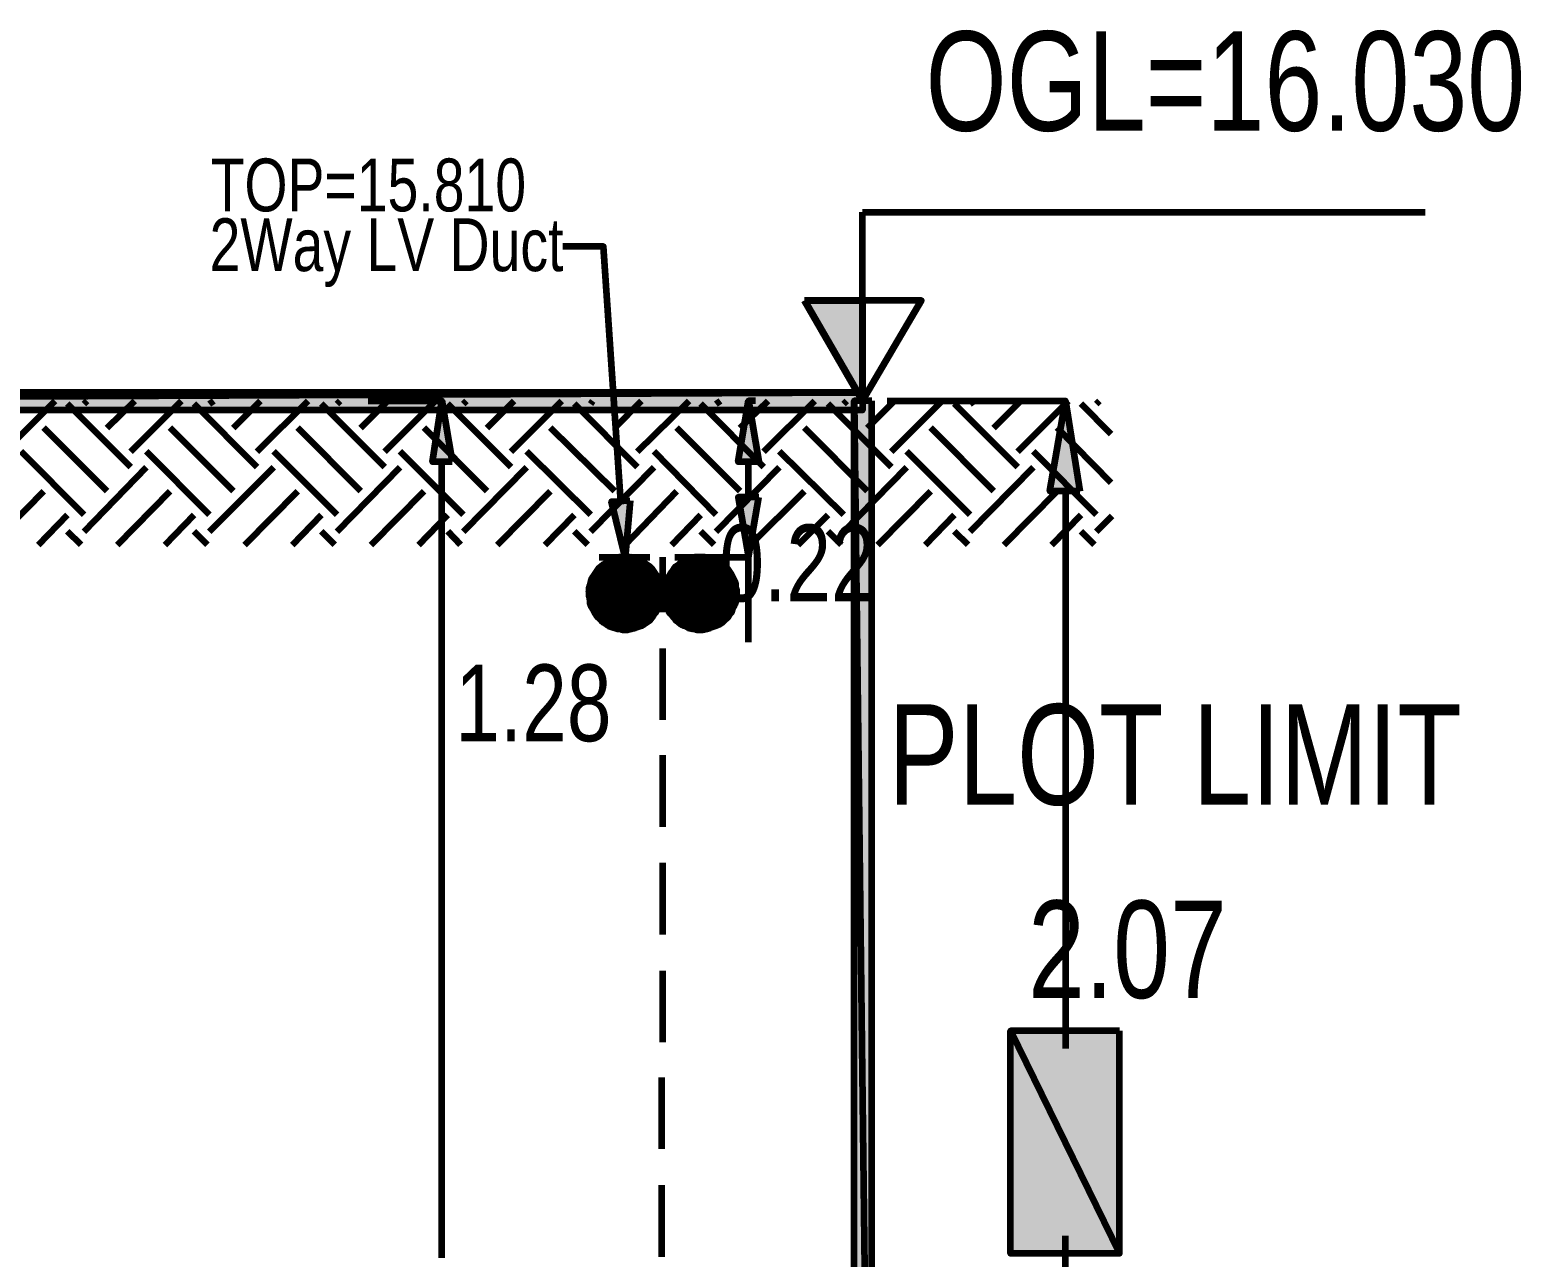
# Model space of a CAD drawing. Header units: inches. Extents: x 13 to 428, y 9 to 297.
# Drawn here: x 289.35 to 332.96, y 77.71 to 113.61 of the extents above; entities that cross this region are included whole.
import ezdxf

# ---------------------------------------------------------------- set-up
doc = ezdxf.new("R2010")
doc.units = ezdxf.units.IN
doc.header["$MEASUREMENT"] = 0
for name, color, linetype, lineweight in [('H', 7, 'CONTINUOUS', 100), ('P', 250, 'CONTINUOUS', 100), ('Text', 250, 'CONTINUOUS', 100)]:
    doc.layers.add(name, color=color, linetype=linetype, lineweight=lineweight)
doc.styles.get("Standard").update_dxf_attribs({"font": 'txt', "width": 0.75})

msp = doc.modelspace()

# ---------------------------------------------------------------- hatches: boundary and pattern name
at = {"layer": 'H', "linetype": 'Continuous'}
for color, points in [(0, [(312, 105.697), (313.697, 105.697), (313.697, 102.758)]), (5, [(204.545, 102.485), (313.697, 103), (204.545, 103), (204.545, 102.485), (313.697, 103), (313.697, 102.485)]), (0, [(301.697, 100.97), (301.121, 100.97), (301.394, 102.758)]), (0, [(310.667, 100.97), (310.061, 100.97), (310.364, 102.758)]), (5, [(313.455, 102.758), (313.97, 59.364), (313.97, 102.758), (313.455, 102.758), (313.97, 59.364), (313.455, 59.364)]), (0, [(320.061, 100.121), (319.182, 100.121), (319.636, 102.758)]), (0, [(310.667, 99.939), (310.061, 99.939), (310.364, 98.182)]), (0, [(306.909, 99.848), (306.758, 98.182), (306.364, 99.818)]), (3, [(306.545, 98.152), (307.636, 97.697), (307.545, 97.788), (306.545, 98.152), (307.636, 97.697), (306.455, 98.121)]), (3, [(306.667, 98.152), (307.545, 97.788), (307.485, 97.848), (306.667, 98.152), (307.545, 97.788), (306.545, 98.152)]), (3, [(306.758, 98.182), (307.485, 97.848), (307.394, 97.939), (306.758, 98.182), (307.485, 97.848), (306.667, 98.152)]), (3, [(306.879, 98.152), (307.394, 97.939), (307.303, 98), (306.879, 98.152), (307.394, 97.939), (306.758, 98.182)]), (3, [(306.97, 98.152), (307.303, 98), (307.212, 98.061), (306.97, 98.152), (307.303, 98), (306.879, 98.152)]), (3, [(307.152, 98.091), (307.212, 98.061), (306.97, 98.152)]), (3, [(308.758, 98.152), (309.818, 97.697), (309.727, 97.788), (308.758, 98.152), (309.818, 97.697), (308.667, 98.121)]), (3, [(308.879, 98.152), (309.727, 97.788), (309.667, 97.848), (308.879, 98.152), (309.727, 97.788), (308.758, 98.152)]), (3, [(308.939, 98.182), (309.667, 97.848), (309.576, 97.939), (308.939, 98.182), (309.667, 97.848), (308.879, 98.152)]), (3, [(309.091, 98.152), (309.576, 97.939), (309.515, 98), (309.091, 98.152), (309.576, 97.939), (308.939, 98.182)]), (3, [(309.152, 98.152), (309.515, 98), (309.424, 98.061), (309.152, 98.152), (309.515, 98), (309.091, 98.152)]), (3, [(309.333, 98.091), (309.424, 98.061), (309.152, 98.152)]), (3, [(305.909, 97.727), (307.788, 96.97), (307.788, 97.061), (305.909, 97.727), (307.788, 96.97), (305.848, 97.636)]), (3, [(305.97, 97.788), (307.788, 97.061), (307.788, 97.152), (305.97, 97.788), (307.788, 97.061), (305.909, 97.727)]), (3, [(306.03, 97.848), (307.788, 97.152), (307.788, 97.242), (306.03, 97.848), (307.788, 97.152), (305.97, 97.788)]), (3, [(306.121, 97.939), (307.788, 97.242), (307.788, 97.364), (306.121, 97.939), (307.788, 97.242), (306.03, 97.848)]), (3, [(306.212, 98), (307.788, 97.364), (307.758, 97.455), (306.212, 98), (307.788, 97.364), (306.121, 97.939)]), (3, [(306.303, 98.03), (307.758, 97.455), (307.697, 97.545), (306.303, 98.03), (307.758, 97.455), (306.212, 98)]), (3, [(306.364, 98.091), (307.697, 97.545), (307.667, 97.636), (306.364, 98.091), (307.697, 97.545), (306.303, 98.03)]), (3, [(306.455, 98.121), (307.667, 97.636), (307.636, 97.697), (306.455, 98.121), (307.667, 97.636), (306.364, 98.091)]), (3, [(308.091, 97.727), (310, 96.97), (310, 97.061), (308.091, 97.727), (310, 96.97), (308.061, 97.636)]), (3, [(308.182, 97.788), (310, 97.061), (310, 97.152), (308.182, 97.788), (310, 97.061), (308.091, 97.727)]), (3, [(308.242, 97.848), (310, 97.152), (309.97, 97.242), (308.242, 97.848), (310, 97.152), (308.182, 97.788)]), (3, [(308.333, 97.939), (309.97, 97.242), (309.97, 97.364), (308.333, 97.939), (309.97, 97.242), (308.242, 97.848)]), (3, [(308.394, 98), (309.97, 97.364), (309.939, 97.455), (308.394, 98), (309.97, 97.364), (308.333, 97.939)]), (3, [(308.485, 98.03), (309.939, 97.455), (309.909, 97.545), (308.485, 98.03), (309.939, 97.455), (308.394, 98)]), (3, [(308.545, 98.091), (309.909, 97.545), (309.848, 97.636), (308.545, 98.091), (309.909, 97.545), (308.485, 98.03)]), (3, [(308.667, 98.121), (309.848, 97.636), (309.818, 97.697), (308.667, 98.121), (309.848, 97.636), (308.545, 98.091)]), (3, [(305.727, 97.273), (307.606, 96.515), (307.667, 96.606), (305.727, 97.273), (307.606, 96.515), (305.697, 97.152)]), (3, [(305.758, 97.364), (307.667, 96.606), (307.697, 96.697), (305.758, 97.364), (307.667, 96.606), (305.727, 97.273)]), (3, [(305.818, 97.545), (307.758, 96.758), (307.788, 96.848), (305.818, 97.545), (307.758, 96.758), (305.758, 97.455)]), (3, [(305.758, 97.455), (307.697, 96.697), (307.758, 96.758), (305.758, 97.455), (307.697, 96.697), (305.758, 97.364)]), (3, [(305.848, 97.636), (307.788, 96.848), (307.788, 96.97), (305.848, 97.636), (307.788, 96.848), (305.818, 97.545)]), (3, [(307.939, 97.273), (309.818, 96.515), (309.879, 96.606), (307.939, 97.273), (309.818, 96.515), (307.909, 97.152)]), (3, [(307.97, 97.455), (309.879, 96.697), (309.939, 96.758), (307.97, 97.455), (309.879, 96.697), (307.939, 97.364)]), (3, [(307.939, 97.364), (309.879, 96.606), (309.879, 96.697), (307.939, 97.364), (309.879, 96.606), (307.939, 97.273)]), (3, [(308, 97.545), (309.939, 96.758), (309.97, 96.848), (308, 97.545), (309.939, 96.758), (307.97, 97.455)]), (3, [(308.061, 97.636), (309.97, 96.848), (310, 96.97), (308.061, 97.636), (309.97, 96.848), (308, 97.545)]), (3, [(305.697, 97.152), (307.545, 96.424), (307.606, 96.515), (305.697, 97.152), (307.545, 96.424), (305.727, 97.061)]), (3, [(305.727, 97.061), (307.455, 96.364), (307.545, 96.424), (305.727, 97.061), (307.455, 96.364), (305.727, 96.97)]), (3, [(305.727, 96.97), (307.394, 96.303), (307.455, 96.364), (305.727, 96.97), (307.394, 96.303), (305.758, 96.848)]), (3, [(305.758, 96.848), (307.303, 96.212), (307.394, 96.303), (305.758, 96.848), (307.303, 96.212), (305.758, 96.758)]), (3, [(307.909, 97.152), (309.727, 96.424), (309.818, 96.515), (307.909, 97.152), (309.727, 96.424), (307.909, 97.061)]), (3, [(307.909, 97.061), (309.667, 96.364), (309.727, 96.424), (307.909, 97.061), (309.667, 96.364), (307.909, 96.97)]), (3, [(307.909, 96.97), (309.606, 96.303), (309.667, 96.364), (307.909, 96.97), (309.606, 96.303), (307.939, 96.848)]), (3, [(307.939, 96.848), (309.515, 96.212), (309.606, 96.303), (307.939, 96.848), (309.515, 96.212), (307.97, 96.758)]), (3, [(305.758, 96.758), (307.242, 96.182), (307.303, 96.212), (305.758, 96.758), (307.242, 96.182), (305.818, 96.697)]), (3, [(305.818, 96.697), (307.152, 96.152), (307.242, 96.182), (305.818, 96.697), (307.152, 96.152), (305.848, 96.606)]), (3, [(305.848, 96.606), (307.061, 96.121), (307.152, 96.152), (305.848, 96.606), (307.061, 96.121), (305.909, 96.515)]), (3, [(305.909, 96.515), (306.939, 96.091), (307.061, 96.121), (305.909, 96.515), (306.939, 96.091), (305.97, 96.424)]), (3, [(305.97, 96.424), (306.848, 96.061), (306.939, 96.091), (305.97, 96.424), (306.848, 96.061), (306.061, 96.364)]), (3, [(307.97, 96.758), (309.424, 96.182), (309.515, 96.212), (307.97, 96.758), (309.424, 96.182), (308, 96.697)]), (3, [(308, 96.697), (309.333, 96.152), (309.424, 96.182), (308, 96.697), (309.333, 96.152), (308.03, 96.606)]), (3, [(308.03, 96.606), (309.242, 96.121), (309.333, 96.152), (308.03, 96.606), (309.242, 96.121), (308.091, 96.515)]), (3, [(308.091, 96.515), (309.152, 96.091), (309.242, 96.121), (308.091, 96.515), (309.152, 96.091), (308.182, 96.424)]), (3, [(308.182, 96.424), (309.03, 96.061), (309.152, 96.091), (308.182, 96.424), (309.03, 96.061), (308.242, 96.364)]), (3, [(306.061, 96.364), (306.758, 96.061), (306.848, 96.061), (306.061, 96.364), (306.758, 96.061), (306.121, 96.303)]), (3, [(306.121, 96.303), (306.667, 96.061), (306.758, 96.061), (306.121, 96.303), (306.667, 96.061), (306.212, 96.212)]), (3, [(306.273, 96.182), (306.545, 96.091), (306.212, 96.212), (306.273, 96.182), (306.545, 96.091), (306.455, 96.121)]), (3, [(306.212, 96.212), (306.667, 96.061), (306.545, 96.091)]), (3, [(308.242, 96.364), (308.939, 96.061), (309.03, 96.061), (308.242, 96.364), (308.939, 96.061), (308.303, 96.303)]), (3, [(308.303, 96.303), (308.848, 96.061), (308.939, 96.061), (308.303, 96.303), (308.848, 96.061), (308.394, 96.212)]), (3, [(308.485, 96.182), (308.727, 96.091), (308.394, 96.212), (308.485, 96.182), (308.727, 96.091), (308.636, 96.121)]), (3, [(308.394, 96.212), (308.848, 96.061), (308.727, 96.091)]), (253, [(318.03, 84.333), (321.212, 77.818), (321.212, 84.333), (318.03, 84.333), (321.212, 77.818), (318.03, 77.818)])]:
    msp.add_hatch(color=color, dxfattribs=at).paths.add_polyline_path(points)

# ---------------------------------------------------------------- linework, layer by layer
at = {"layer": 'P', "color": 0, "linetype": 'Continuous'}
for points in [[(313.697, 108.273), (330.152, 108.273)], [(313.697, 102.758), (313.697, 108.273)], [(306.636, 99.818), (306.121, 107.273), (304.939, 107.273)], [(312, 105.697), (313.697, 102.758), (315.424, 105.697), (312, 105.697)], [(312, 105.697), (313.697, 105.697), (313.697, 102.758), (312, 105.697)], [(299.242, 102.758), (301.394, 102.758)], [(301.697, 100.97), (301.121, 100.97), (301.394, 102.758), (301.697, 100.97)], [(310.667, 100.97), (310.061, 100.97), (310.364, 102.758), (310.667, 100.97)], [(310.576, 102.758), (310.364, 102.758)], [(314.424, 102.758), (319.636, 102.758)], [(320.061, 100.121), (319.182, 100.121), (319.636, 102.758), (320.061, 100.121)], [(301.394, 77.697), (301.394, 100.97)], [(310.364, 99.939), (310.364, 100.97)], [(310.667, 99.939), (310.061, 99.939), (310.364, 98.182), (310.667, 99.939)], [(319.636, 100.121), (319.636, 83.818)], [(306.909, 99.848), (306.758, 98.182), (306.364, 99.818), (306.909, 99.848)], [(307.848, 98.182), (307.848, 96.576)], [(308.939, 98.182), (310.364, 98.182)], [(310.364, 95.697), (310.364, 98.182)], [(307.848, 95.515), (307.848, 93.424)], [(307.848, 92.394), (307.848, 90.303)], [(307.848, 89.242), (307.848, 87.152)], [(307.848, 86.091), (307.848, 84)], [(307.818, 82.97), (307.818, 80.879)], [(307.818, 79.818), (307.818, 77.727)], [(319.636, 62), (319.636, 78.333)]]:
    msp.add_lwpolyline(points, dxfattribs=at)
at = {"layer": 'P', "color": 5, "linetype": 'Continuous'}
for points in [[(204.545, 103), (204.545, 102.485), (313.697, 103), (204.545, 103)], [(204.545, 102.485), (313.697, 103), (313.697, 102.485), (204.545, 102.485)], [(313.97, 102.758), (313.455, 102.758), (313.97, 59.364), (313.97, 102.758)], [(313.455, 102.758), (313.97, 59.364), (313.455, 59.364), (313.455, 102.758)]]:
    msp.add_lwpolyline(points, dxfattribs=at)
at = {"layer": 'P', "color": 8, "linetype": 'Continuous'}
for points in [[(288.606, 101.273), (290.091, 102.758)], [(292.303, 100.818), (290.455, 102.667)], [(290.939, 102.667), (291.03, 102.758)], [(291.606, 101.97), (292.424, 102.758)], [(292.303, 101.273), (293.788, 102.758)], [(296, 100.818), (294.152, 102.667)], [(294.606, 102.667), (294.727, 102.758)], [(295.303, 101.97), (296.091, 102.758)], [(296, 101.273), (297.485, 102.758)], [(299.727, 100.818), (297.879, 102.667)], [(298.333, 102.667), (298.424, 102.758)], [(299.03, 101.97), (299.818, 102.758)], [(299.727, 101.273), (301.212, 102.758)], [(303.424, 100.818), (301.576, 102.667)], [(302.03, 102.667), (302.121, 102.758)], [(302.727, 101.97), (303.515, 102.758)], [(303.424, 101.273), (304.909, 102.758)], [(307.121, 100.818), (305.273, 102.667)], [(305.758, 102.667), (305.818, 102.758)], [(306.455, 101.97), (307.242, 102.758)], [(307.121, 101.273), (308.636, 102.758)], [(310.818, 100.818), (308.97, 102.667)], [(309.424, 102.667), (309.545, 102.758)], [(310.121, 101.97), (310.939, 102.758)], [(310.818, 101.273), (312.303, 102.758)], [(314.545, 100.818), (312.697, 102.667)], [(313.152, 102.667), (313.242, 102.758)], [(313.848, 101.97), (314.636, 102.758)], [(314.545, 101.273), (316.03, 102.758)], [(318.242, 100.818), (316.394, 102.667)], [(316.848, 102.667), (316.97, 102.758)], [(317.545, 101.97), (318.333, 102.758)], [(318.242, 101.273), (319.727, 102.758)], [(320.97, 101.788), (320.091, 102.667)], [(320.545, 102.667), (320.636, 102.758)], [(291.606, 100.121), (289.758, 101.97)], [(295.303, 100.121), (293.455, 101.97)], [(299.03, 100.121), (297.182, 101.97)], [(302.727, 100.121), (300.879, 101.97)], [(306.455, 100.121), (304.576, 101.97)], [(310.121, 100.121), (308.273, 101.97)], [(313.848, 100.121), (312, 101.97)], [(317.545, 100.121), (315.697, 101.97)], [(320.97, 100.364), (319.394, 101.97)], [(290.939, 99.424), (289.091, 101.273)], [(294.606, 99.424), (292.758, 101.273)], [(298.333, 99.424), (296.485, 101.273)], [(302.03, 99.424), (300.182, 101.273)], [(305.758, 99.424), (303.879, 101.273)], [(309.424, 99.424), (307.606, 101.273)], [(313.152, 99.424), (311.273, 101.273)], [(316.848, 99.424), (315, 101.273)], [(320.545, 99.424), (318.697, 101.273)], [(290.939, 98.939), (292.758, 100.818)], [(294.606, 98.939), (296.485, 100.818)], [(298.333, 98.939), (300.182, 100.818)], [(302.03, 98.939), (303.879, 100.818)], [(305.758, 98.939), (307.606, 100.818)], [(309.424, 98.939), (311.273, 100.818)], [(313.152, 98.939), (315, 100.818)], [(316.848, 98.939), (318.697, 100.818)], [(288.212, 98.545), (289.758, 100.121)], [(291.909, 98.545), (293.455, 100.121)], [(295.636, 98.545), (297.182, 100.121)], [(299.333, 98.545), (300.879, 100.121)], [(303.03, 98.545), (304.576, 100.121)], [(306.758, 98.545), (308.273, 100.121)], [(310.424, 98.545), (312, 100.121)], [(314.152, 98.545), (315.697, 100.121)], [(317.848, 98.545), (319.394, 100.121)], [(289.606, 98.545), (290.455, 99.424)], [(293.303, 98.545), (294.152, 99.424)], [(297.03, 98.545), (297.879, 99.424)], [(300.727, 98.545), (301.576, 99.424)], [(304.424, 98.545), (305.273, 99.424)], [(308.121, 98.545), (308.97, 99.424)], [(311.818, 98.545), (312.697, 99.424)], [(315.545, 98.545), (316.394, 99.424)], [(319.242, 98.545), (320.091, 99.424)], [(320.545, 98.939), (321, 99.394)], [(290.848, 98.545), (290.455, 98.939)], [(294.545, 98.545), (294.152, 98.939)], [(298.273, 98.545), (297.879, 98.939)], [(301.939, 98.545), (301.576, 98.939)], [(305.667, 98.545), (305.273, 98.939)], [(309.364, 98.545), (308.97, 98.939)], [(313.091, 98.545), (312.697, 98.939)], [(316.788, 98.545), (316.394, 98.939)], [(320.485, 98.545), (320.091, 98.939)]]:
    msp.add_lwpolyline(points, dxfattribs=at)
at = {"layer": 'P', "color": 3, "linetype": 'Continuous'}
for points in [[(307.758, 96.788), (307.788, 96.879), (307.818, 97), (307.818, 97.091), (307.818, 97.212), (307.818, 97.303), (307.788, 97.394), (307.758, 97.485), (307.727, 97.606), (307.667, 97.667), (307.606, 97.758), (307.545, 97.848), (307.485, 97.909), (307.394, 97.97), (307.303, 98.03), (307.212, 98.091), (307.121, 98.121), (307, 98.152), (306.909, 98.182), (306.788, 98.182), (306.697, 98.182), (306.576, 98.182), (306.485, 98.152), (306.394, 98.121), (306.303, 98.091), (306.212, 98.03), (306.121, 97.97), (306.061, 97.909), (305.97, 97.848), (305.909, 97.758), (305.848, 97.667), (305.788, 97.576), (305.758, 97.485), (305.727, 97.364), (305.697, 97.273), (305.697, 97.152), (305.697, 97.061), (305.727, 96.97), (305.727, 96.848), (305.758, 96.758), (305.818, 96.667), (305.848, 96.576), (305.909, 96.485), (305.97, 96.424), (306.061, 96.333), (306.121, 96.273), (306.212, 96.212), (306.303, 96.182), (306.424, 96.121), (306.515, 96.091), (306.606, 96.091), (306.727, 96.061), (306.818, 96.061), (306.939, 96.091), (307.03, 96.121), (307.121, 96.152), (307.212, 96.182), (307.303, 96.212), (307.394, 96.273), (307.485, 96.333), (307.545, 96.424), (307.606, 96.515), (307.667, 96.576), (307.727, 96.697), (307.758, 96.788)], [(306, 98.182), (307.485, 98.182)], [(306.545, 98.152), (307.636, 97.697), (306.455, 98.121), (306.545, 98.152)], [(306.667, 98.152), (307.545, 97.788), (306.545, 98.152), (306.667, 98.152)], [(307.545, 97.788), (306.545, 98.152), (307.636, 97.697), (307.545, 97.788)], [(306.758, 98.182), (307.485, 97.848), (306.667, 98.152), (306.758, 98.182)], [(307.485, 97.848), (306.667, 98.152), (307.545, 97.788), (307.485, 97.848)], [(306.879, 98.152), (307.394, 97.939), (306.758, 98.182), (306.879, 98.152)], [(307.394, 97.939), (306.758, 98.182), (307.485, 97.848), (307.394, 97.939)], [(306.97, 98.152), (307.303, 98), (306.879, 98.152), (306.97, 98.152)], [(307.303, 98), (306.879, 98.152), (307.394, 97.939), (307.303, 98)], [(307.152, 98.091), (307.212, 98.061), (306.97, 98.152), (307.152, 98.091)], [(307.212, 98.061), (306.97, 98.152), (307.303, 98), (307.212, 98.061)], [(309.97, 96.788), (310, 96.879), (310, 97), (310.03, 97.091), (310.03, 97.212), (310, 97.303), (310, 97.394), (309.97, 97.485), (309.909, 97.606), (309.879, 97.667), (309.818, 97.758), (309.758, 97.848), (309.667, 97.909), (309.606, 97.97), (309.515, 98.03), (309.424, 98.091), (309.303, 98.121), (309.212, 98.152), (309.091, 98.182), (309, 98.182), (308.909, 98.182), (308.788, 98.182), (308.697, 98.152), (308.606, 98.121), (308.515, 98.091), (308.424, 98.03), (308.333, 97.97), (308.242, 97.909), (308.182, 97.848), (308.121, 97.758), (308.061, 97.667), (308, 97.576), (307.97, 97.485), (307.939, 97.364), (307.909, 97.273), (307.909, 97.152), (307.909, 97.061), (307.909, 96.97), (307.939, 96.848), (307.97, 96.758), (308, 96.667), (308.061, 96.576), (308.121, 96.485), (308.182, 96.424), (308.242, 96.333), (308.333, 96.273), (308.424, 96.212), (308.515, 96.182), (308.606, 96.121), (308.727, 96.091), (308.818, 96.091), (308.939, 96.061), (309.03, 96.061), (309.121, 96.091), (309.242, 96.121), (309.333, 96.152), (309.424, 96.182), (309.515, 96.212), (309.606, 96.273), (309.667, 96.333), (309.758, 96.424), (309.818, 96.515), (309.879, 96.576), (309.909, 96.697), (309.97, 96.788)], [(308.212, 98.182), (309.697, 98.182)], [(308.758, 98.152), (309.818, 97.697), (308.667, 98.121), (308.758, 98.152)], [(308.879, 98.152), (309.727, 97.788), (308.758, 98.152), (308.879, 98.152)], [(309.727, 97.788), (308.758, 98.152), (309.818, 97.697), (309.727, 97.788)], [(308.939, 98.182), (309.667, 97.848), (308.879, 98.152), (308.939, 98.182)], [(309.667, 97.848), (308.879, 98.152), (309.727, 97.788), (309.667, 97.848)], [(309.091, 98.152), (309.576, 97.939), (308.939, 98.182), (309.091, 98.152)], [(309.576, 97.939), (308.939, 98.182), (309.667, 97.848), (309.576, 97.939)], [(309.152, 98.152), (309.515, 98), (309.091, 98.152), (309.152, 98.152)], [(309.515, 98), (309.091, 98.152), (309.576, 97.939), (309.515, 98)], [(309.333, 98.091), (309.424, 98.061), (309.152, 98.152), (309.333, 98.091)], [(309.424, 98.061), (309.152, 98.152), (309.515, 98), (309.424, 98.061)], [(305.909, 97.727), (307.788, 96.97), (305.848, 97.636), (305.909, 97.727)], [(305.879, 97.667), (306.212, 98)], [(305.97, 97.788), (307.788, 97.061), (305.909, 97.727), (305.97, 97.788)], [(307.788, 97.061), (305.909, 97.727), (307.788, 96.97), (307.788, 97.061)], [(306.03, 97.848), (307.788, 97.152), (305.97, 97.788), (306.03, 97.848)], [(307.788, 97.152), (305.97, 97.788), (307.788, 97.061), (307.788, 97.152)], [(306.121, 97.939), (307.788, 97.242), (306.03, 97.848), (306.121, 97.939)], [(307.788, 97.242), (306.03, 97.848), (307.788, 97.152), (307.788, 97.242)], [(306.212, 98), (307.788, 97.364), (306.121, 97.939), (306.212, 98)], [(307.788, 97.364), (306.121, 97.939), (307.788, 97.242), (307.788, 97.364)], [(306.303, 98.03), (307.758, 97.455), (306.212, 98), (306.303, 98.03)], [(307.758, 97.455), (306.212, 98), (307.788, 97.364), (307.758, 97.455)], [(306.364, 98.091), (307.697, 97.545), (306.303, 98.03), (306.364, 98.091)], [(307.697, 97.545), (306.303, 98.03), (307.758, 97.455), (307.697, 97.545)], [(306.455, 98.121), (307.667, 97.636), (306.364, 98.091), (306.455, 98.121)], [(307.667, 97.636), (306.364, 98.091), (307.697, 97.545), (307.667, 97.636)], [(307.636, 97.697), (306.455, 98.121), (307.667, 97.636), (307.636, 97.697)], [(308.061, 97.667), (308.394, 98)], [(308.091, 97.727), (310, 96.97), (308.061, 97.636), (308.091, 97.727)], [(308.182, 97.788), (310, 97.061), (308.091, 97.727), (308.182, 97.788)], [(310, 97.061), (308.091, 97.727), (310, 96.97), (310, 97.061)], [(308.242, 97.848), (310, 97.152), (308.182, 97.788), (308.242, 97.848)], [(310, 97.152), (308.182, 97.788), (310, 97.061), (310, 97.152)], [(308.333, 97.939), (309.97, 97.242), (308.242, 97.848), (308.333, 97.939)], [(309.97, 97.242), (308.242, 97.848), (310, 97.152), (309.97, 97.242)], [(308.394, 98), (309.97, 97.364), (308.333, 97.939), (308.394, 98)], [(309.97, 97.364), (308.333, 97.939), (309.97, 97.242), (309.97, 97.364)], [(308.485, 98.03), (309.939, 97.455), (308.394, 98), (308.485, 98.03)], [(309.939, 97.455), (308.394, 98), (309.97, 97.364), (309.939, 97.455)], [(308.545, 98.091), (309.909, 97.545), (308.485, 98.03), (308.545, 98.091)], [(309.909, 97.545), (308.485, 98.03), (309.939, 97.455), (309.909, 97.545)], [(308.667, 98.121), (309.848, 97.636), (308.545, 98.091), (308.667, 98.121)], [(309.848, 97.636), (308.545, 98.091), (309.909, 97.545), (309.848, 97.636)], [(309.818, 97.697), (308.667, 98.121), (309.848, 97.636), (309.818, 97.697)], [(305.727, 97.273), (307.606, 96.515), (305.697, 97.152), (305.727, 97.273)], [(305.758, 97.364), (307.667, 96.606), (305.727, 97.273), (305.758, 97.364)], [(307.667, 96.606), (305.727, 97.273), (307.606, 96.515), (307.667, 96.606)], [(305.818, 97.545), (307.758, 96.758), (305.758, 97.455), (305.818, 97.545)], [(307.758, 96.758), (305.758, 97.455), (307.697, 96.697), (307.758, 96.758)], [(305.758, 97.455), (307.697, 96.697), (305.758, 97.364), (305.758, 97.455)], [(307.697, 96.697), (305.758, 97.364), (307.667, 96.606), (307.697, 96.697)], [(305.848, 97.636), (307.788, 96.848), (305.818, 97.545), (305.848, 97.636)], [(307.788, 96.848), (305.818, 97.545), (307.758, 96.758), (307.788, 96.848)], [(307.788, 96.97), (305.848, 97.636), (307.788, 96.848), (307.788, 96.97)], [(307.939, 97.273), (309.818, 96.515), (307.909, 97.152), (307.939, 97.273)], [(307.97, 97.455), (309.879, 96.697), (307.939, 97.364), (307.97, 97.455)], [(309.879, 96.697), (307.939, 97.364), (309.879, 96.606), (309.879, 96.697)], [(307.939, 97.364), (309.879, 96.606), (307.939, 97.273), (307.939, 97.364)], [(309.879, 96.606), (307.939, 97.273), (309.818, 96.515), (309.879, 96.606)], [(308, 97.545), (309.939, 96.758), (307.97, 97.455), (308, 97.545)], [(309.939, 96.758), (307.97, 97.455), (309.879, 96.697), (309.939, 96.758)], [(308.061, 97.636), (309.97, 96.848), (308, 97.545), (308.061, 97.636)], [(309.97, 96.848), (308, 97.545), (309.939, 96.758), (309.97, 96.848)], [(310, 96.97), (308.061, 97.636), (309.97, 96.848), (310, 96.97)], [(307.606, 96.515), (305.697, 97.152), (307.545, 96.424), (307.606, 96.515)], [(305.697, 97.152), (307.545, 96.424), (305.727, 97.061), (305.697, 97.152)], [(307.545, 96.424), (305.727, 97.061), (307.455, 96.364), (307.545, 96.424)], [(305.727, 97.061), (307.455, 96.364), (305.727, 96.97), (305.727, 97.061)], [(307.455, 96.364), (305.727, 96.97), (307.394, 96.303), (307.455, 96.364)], [(305.727, 96.97), (307.394, 96.303), (305.758, 96.848), (305.727, 96.97)], [(307.394, 96.303), (305.758, 96.848), (307.303, 96.212), (307.394, 96.303)], [(305.758, 96.848), (307.303, 96.212), (305.758, 96.758), (305.758, 96.848)], [(309.818, 96.515), (307.909, 97.152), (309.727, 96.424), (309.818, 96.515)], [(307.909, 97.152), (309.727, 96.424), (307.909, 97.061), (307.909, 97.152)], [(309.727, 96.424), (307.909, 97.061), (309.667, 96.364), (309.727, 96.424)], [(307.909, 97.061), (309.667, 96.364), (307.909, 96.97), (307.909, 97.061)], [(309.667, 96.364), (307.909, 96.97), (309.606, 96.303), (309.667, 96.364)], [(307.909, 96.97), (309.606, 96.303), (307.939, 96.848), (307.909, 96.97)], [(309.606, 96.303), (307.939, 96.848), (309.515, 96.212), (309.606, 96.303)], [(307.939, 96.848), (309.515, 96.212), (307.97, 96.758), (307.939, 96.848)], [(307.303, 96.212), (305.758, 96.758), (307.242, 96.182), (307.303, 96.212)], [(305.758, 96.758), (307.242, 96.182), (305.818, 96.697), (305.758, 96.758)], [(307.242, 96.182), (305.818, 96.697), (307.152, 96.152), (307.242, 96.182)], [(305.818, 96.697), (307.152, 96.152), (305.848, 96.606), (305.818, 96.697)], [(307.152, 96.152), (305.848, 96.606), (307.061, 96.121), (307.152, 96.152)], [(305.848, 96.606), (307.061, 96.121), (305.909, 96.515), (305.848, 96.606)], [(307.061, 96.121), (305.909, 96.515), (306.939, 96.091), (307.061, 96.121)], [(305.909, 96.515), (306.939, 96.091), (305.97, 96.424), (305.909, 96.515)], [(306.939, 96.091), (305.97, 96.424), (306.848, 96.061), (306.939, 96.091)], [(305.97, 96.424), (306.848, 96.061), (306.061, 96.364), (305.97, 96.424)], [(309.515, 96.212), (307.97, 96.758), (309.424, 96.182), (309.515, 96.212)], [(307.97, 96.758), (309.424, 96.182), (308, 96.697), (307.97, 96.758)], [(309.424, 96.182), (308, 96.697), (309.333, 96.152), (309.424, 96.182)], [(308, 96.697), (309.333, 96.152), (308.03, 96.606), (308, 96.697)], [(309.333, 96.152), (308.03, 96.606), (309.242, 96.121), (309.333, 96.152)], [(308.03, 96.606), (309.242, 96.121), (308.091, 96.515), (308.03, 96.606)], [(309.242, 96.121), (308.091, 96.515), (309.152, 96.091), (309.242, 96.121)], [(308.091, 96.515), (309.152, 96.091), (308.182, 96.424), (308.091, 96.515)], [(309.152, 96.091), (308.182, 96.424), (309.03, 96.061), (309.152, 96.091)], [(308.182, 96.424), (309.03, 96.061), (308.242, 96.364), (308.182, 96.424)], [(306.848, 96.061), (306.061, 96.364), (306.758, 96.061), (306.848, 96.061)], [(306.061, 96.364), (306.758, 96.061), (306.121, 96.303), (306.061, 96.364)], [(306.758, 96.061), (306.121, 96.303), (306.667, 96.061), (306.758, 96.061)], [(306.121, 96.303), (306.667, 96.061), (306.212, 96.212), (306.121, 96.303)], [(306.212, 96.212), (306.273, 96.182), (306.545, 96.091), (306.212, 96.212)], [(306.212, 96.212), (306.667, 96.061), (306.545, 96.091), (306.212, 96.212)], [(306.273, 96.182), (306.545, 96.091), (306.455, 96.121), (306.273, 96.182)], [(309.03, 96.061), (308.242, 96.364), (308.939, 96.061), (309.03, 96.061)], [(308.242, 96.364), (308.939, 96.061), (308.303, 96.303), (308.242, 96.364)], [(308.939, 96.061), (308.303, 96.303), (308.848, 96.061), (308.939, 96.061)], [(308.303, 96.303), (308.848, 96.061), (308.394, 96.212), (308.303, 96.303)], [(308.394, 96.212), (308.485, 96.182), (308.727, 96.091), (308.394, 96.212)], [(308.394, 96.212), (308.848, 96.061), (308.727, 96.091), (308.394, 96.212)], [(308.485, 96.182), (308.727, 96.091), (308.636, 96.121), (308.485, 96.182)]]:
    msp.add_lwpolyline(points, dxfattribs=at)
at = {"layer": 'P', "color": 253, "linetype": 'Continuous'}
for points in [[(321.212, 84.333), (318.03, 84.333), (321.212, 77.818), (321.212, 84.333)], [(318.03, 84.333), (321.212, 77.818), (318.03, 77.818), (318.03, 84.333)]]:
    msp.add_lwpolyline(points, dxfattribs=at)

# ---------------------------------------------------------------- texts
at = {"layer": 'Text', "color": 0, "linetype": 'Continuous', "attachment_point": 4}
for s, insert, char_height, width in [('{\\fHelvetica|b0|i0|c1|p15;OGL=16.030}', (315.545, 112.091), 2.90909, 30.12121), ('{\\fHelvetica|b0|i0|c1|p15;0.22}', (309.515, 98), 2.24242, 9.36364), ('{\\fHelvetica|b0|i0|c1|p15;1.28}', (301.788, 93.909), 2.24242, 9.39394), ('{\\fHelvetica|b0|i0|c1|p15;PLOT LIMIT}', (314.455, 92.394), 2.93939, 30.12121), ('{\\fHelvetica|b0|i0|c1|p15;2.07}', (318.545, 86.697), 2.84848, 11.72727)]:
    msp.add_mtext(s, dxfattribs=dict(at, insert=insert, char_height=char_height, width=width))
at = {"layer": 'Text', "color": 3, "linetype": 'Continuous', "char_height": 1.54545, "attachment_point": 4}
for s, insert, width in [('{\\fHelvetica|b0|i0|c1|p15;TOP=15.810}', (294.636, 109.061), 16.39394), ('{\\fHelvetica|b0|i0|c1|p15;2Way LV Duct}', (294.606, 107.091), 19.66667)]:
    msp.add_mtext(s, dxfattribs=dict(at, insert=insert, width=width))

doc.saveas('drawing.dxf')
